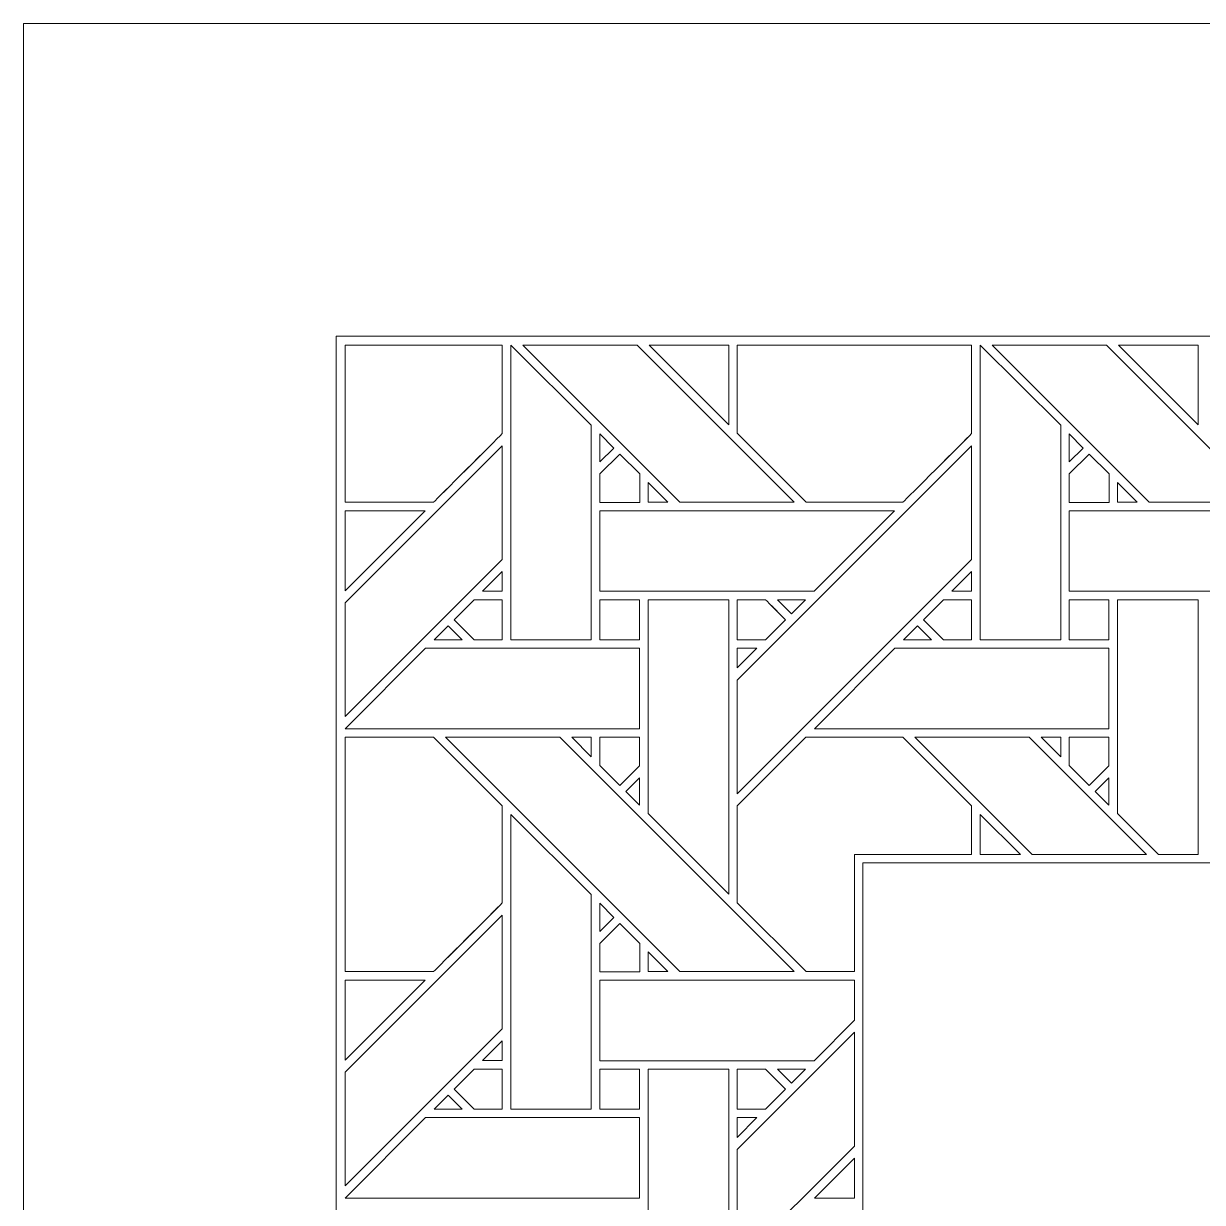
# Model space of a CAD drawing. Header units: inches. Extents: x 7.4 to 17.4, y 4.1 to 14.1.
# Drawn here: x 7.383 to 9.766, y 11.712 to 14.095 of the extents above; entities that cross this region are included whole.
import ezdxf

# ---------------------------------------------------------------- set-up
doc = ezdxf.new("R2010")
doc.units = ezdxf.units.IN
doc.header["$MEASUREMENT"] = 0
doc.layers.add('Design', color=7, linetype='Continuous', lineweight=0)

msp = doc.modelspace()

# ---------------------------------------------------------------- linework, layer by layer
at = {"layer": 'Design'}
for points, knots in [([(7.3829, 14.0948), (7.3829, 14.0948), (7.3829, 4.0948), (7.3829, 4.0948), (7.3829, 4.0948), (17.3829, 4.0948), (17.3829, 4.0948), (17.3829, 4.0948), (17.3829, 14.0948), (17.3829, 14.0948), (17.3829, 14.0948), (7.3829, 14.0948), (7.3829, 14.0948)], [0, 0, 0, 0, 1, 1, 1, 2, 2, 2, 3, 3, 3, 4, 4, 4, 4]), ([(8.0149, 13.4627), (8.0149, 13.4627), (8.0149, 4.7268), (8.0149, 4.7268), (8.0149, 4.7268), (16.7508, 4.7268), (16.7508, 4.7268), (16.7508, 4.7268), (16.7508, 13.4627), (16.7508, 13.4627), (16.7508, 13.4627), (8.0149, 13.4627), (8.0149, 13.4627)], [0, 0, 0, 0, 1, 1, 1, 2, 2, 2, 3, 3, 3, 4, 4, 4, 4]), ([(8.0329, 13.4448), (8.0329, 13.4448), (8.3504, 13.4448), (8.3504, 13.4448), (8.3504, 13.4448), (8.3504, 13.2661), (8.3504, 13.2661), (8.3326, 13.2481), (8.2207, 13.1364), (8.2117, 13.1274), (8.2117, 13.1274), (8.0329, 13.1274), (8.0329, 13.1274), (8.0329, 13.1274), (8.0329, 13.4448), (8.0329, 13.4448)], [0, 0, 0, 0, 1, 1, 1, 2, 2, 2, 3, 3, 3, 4, 4, 4, 5, 5, 5, 5]), ([(8.0329, 13.4448), (8.0329, 13.4448), (8.3504, 13.4448), (8.3504, 13.4448), (8.3504, 13.4448), (8.3504, 13.2661), (8.3504, 13.2661), (8.3327, 13.2482), (8.2207, 13.1365), (8.2117, 13.1274), (8.2117, 13.1274), (8.0329, 13.1274), (8.0329, 13.1274), (8.0329, 13.1274), (8.0329, 13.4448), (8.0329, 13.4448)], [0, 0, 0, 0, 1, 1, 1, 2, 2, 2, 3, 3, 3, 4, 4, 4, 5, 5, 5, 5]), ([(8.3676, 13.4448), (8.3676, 13.4448), (8.368, 13.4448), (8.368, 13.4448), (8.368, 13.4448), (8.5303, 13.283), (8.5303, 13.283), (8.5303, 13.283), (8.5303, 12.8493), (8.5303, 12.8493), (8.5303, 12.8493), (8.3676, 12.8493), (8.3676, 12.8493), (8.3676, 12.8493), (8.3676, 13.4448), (8.3676, 13.4448)], [0, 0, 0, 0, 1, 1, 1, 2, 2, 2, 3, 3, 3, 4, 4, 4, 5, 5, 5, 5]), ([(8.623, 13.4448), (8.623, 13.4448), (8.9405, 13.1273), (8.9405, 13.1273), (8.9405, 13.1273), (8.7095, 13.1273), (8.7095, 13.1273), (8.7095, 13.1273), (8.3921, 13.4448), (8.3921, 13.4448), (8.3921, 13.4448), (8.623, 13.4448), (8.623, 13.4448)], [0, 0, 0, 0, 1, 1, 1, 2, 2, 2, 3, 3, 3, 4, 4, 4, 4]), ([(8.8083, 13.4448), (8.8083, 13.4448), (8.8083, 13.2837), (8.8083, 13.2837), (8.8083, 13.2837), (8.6473, 13.4448), (8.6473, 13.4448), (8.6473, 13.4448), (8.8083, 13.4448), (8.8083, 13.4448)], [0, 0, 0, 0, 1, 1, 1, 2, 2, 2, 3, 3, 3, 3]), ([(8.8255, 13.4448), (8.8255, 13.4448), (9.2991, 13.4448), (9.2991, 13.4448), (9.2991, 13.4448), (9.2991, 13.2661), (9.2991, 13.2661), (9.2813, 13.2481), (9.1694, 13.1364), (9.1604, 13.1274), (9.1604, 13.1274), (8.9647, 13.1274), (8.9647, 13.1274), (8.9647, 13.1274), (8.8255, 13.2666), (8.8255, 13.2666), (8.8255, 13.2666), (8.8255, 13.4448), (8.8255, 13.4448)], [0, 0, 0, 0, 1, 1, 1, 2, 2, 2, 3, 3, 3, 4, 4, 4, 5, 5, 5, 6, 6, 6, 6]), ([(8.8255, 13.4448), (8.8255, 13.4448), (9.2991, 13.4448), (9.2991, 13.4448), (9.2991, 13.4448), (9.2991, 13.2661), (9.2991, 13.2661), (9.2815, 13.2483), (9.1695, 13.1365), (9.1604, 13.1274), (9.1604, 13.1274), (8.9647, 13.1274), (8.9647, 13.1274), (8.9647, 13.1274), (8.8255, 13.2666), (8.8255, 13.2666), (8.8255, 13.2666), (8.8255, 13.4448), (8.8255, 13.4448)], [0, 0, 0, 0, 1, 1, 1, 2, 2, 2, 3, 3, 3, 4, 4, 4, 5, 5, 5, 6, 6, 6, 6]), ([(9.3163, 13.4448), (9.3163, 13.4448), (9.3167, 13.4448), (9.3167, 13.4448), (9.3167, 13.4448), (9.4791, 13.283), (9.4791, 13.283), (9.4791, 13.283), (9.4791, 12.8493), (9.4791, 12.8493), (9.4791, 12.8493), (9.3163, 12.8493), (9.3163, 12.8493), (9.3163, 12.8493), (9.3163, 13.4448), (9.3163, 13.4448)], [0, 0, 0, 0, 1, 1, 1, 2, 2, 2, 3, 3, 3, 4, 4, 4, 5, 5, 5, 5]), ([(9.5718, 13.4448), (9.5718, 13.4448), (9.8892, 13.1273), (9.8892, 13.1273), (9.8892, 13.1273), (9.6582, 13.1273), (9.6582, 13.1273), (9.6582, 13.1273), (9.3408, 13.4448), (9.3408, 13.4448), (9.3408, 13.4448), (9.5718, 13.4448), (9.5718, 13.4448)], [0, 0, 0, 0, 1, 1, 1, 2, 2, 2, 3, 3, 3, 4, 4, 4, 4]), ([(9.7571, 13.4448), (9.7571, 13.4448), (9.7571, 13.2837), (9.7571, 13.2837), (9.7571, 13.2837), (9.596, 13.4448), (9.596, 13.4448), (9.596, 13.4448), (9.7571, 13.4448), (9.7571, 13.4448)], [0, 0, 0, 0, 1, 1, 1, 2, 2, 2, 3, 3, 3, 3]), ([(8.5476, 13.2088), (8.5476, 13.2088), (8.5476, 13.2655), (8.5476, 13.2655), (8.5476, 13.2655), (8.5758, 13.2369), (8.5758, 13.2369), (8.5758, 13.2369), (8.5476, 13.2088), (8.5476, 13.2088)], [0, 0, 0, 0, 1, 1, 1, 2, 2, 2, 3, 3, 3, 3]), ([(9.4964, 13.2088), (9.4964, 13.2088), (9.4964, 13.2655), (9.4964, 13.2655), (9.4964, 13.2655), (9.5246, 13.2369), (9.5246, 13.2369), (9.5246, 13.2369), (9.4964, 13.2088), (9.4964, 13.2088)], [0, 0, 0, 0, 1, 1, 1, 2, 2, 2, 3, 3, 3, 3]), ([(8.0329, 12.9241), (8.0329, 12.9241), (8.3504, 13.2416), (8.3504, 13.2416), (8.3504, 13.2416), (8.3504, 13.0116), (8.3504, 13.0116), (8.3504, 13.0116), (8.0329, 12.694), (8.0329, 12.694), (8.0329, 12.694), (8.0329, 12.9241), (8.0329, 12.9241)], [0, 0, 0, 0, 1, 1, 1, 2, 2, 2, 3, 3, 3, 4, 4, 4, 4]), ([(8.6282, 13.1271), (8.6282, 13.1271), (8.5476, 13.1271), (8.5476, 13.1271), (8.5476, 13.1271), (8.5476, 13.1844), (8.5476, 13.1844), (8.5476, 13.1844), (8.5879, 13.2247), (8.5879, 13.2247), (8.5879, 13.2247), (8.6282, 13.1844), (8.6282, 13.1844), (8.6282, 13.1844), (8.6282, 13.1271), (8.6282, 13.1271)], [0, 0, 0, 0, 1, 1, 1, 2, 2, 2, 3, 3, 3, 4, 4, 4, 5, 5, 5, 5]), ([(8.5879, 13.2247), (8.5879, 13.2247), (8.6282, 13.1844), (8.6282, 13.1844), (8.6282, 13.1844), (8.6282, 13.1271), (8.6282, 13.1271), (8.6282, 13.1271), (8.5476, 13.1271), (8.5476, 13.1271), (8.5476, 13.1271), (8.5476, 13.1844), (8.5476, 13.1844), (8.5476, 13.1844), (8.5879, 13.2247), (8.5879, 13.2247)], [0, 0, 0, 0, 1, 1, 1, 2, 2, 2, 3, 3, 3, 4, 4, 4, 5, 5, 5, 5]), ([(9.2992, 13.0116), (9.2992, 13.0116), (8.8255, 12.5379), (8.8255, 12.5379), (8.8255, 12.5379), (8.8255, 12.768), (8.8255, 12.768), (8.8255, 12.768), (9.2992, 13.2416), (9.2992, 13.2416), (9.2992, 13.2416), (9.2992, 13.0116), (9.2992, 13.0116)], [0, 0, 0, 0, 1, 1, 1, 2, 2, 2, 3, 3, 3, 4, 4, 4, 4]), ([(9.4963, 13.1844), (9.4963, 13.1844), (9.5367, 13.2247), (9.5367, 13.2247), (9.5367, 13.2247), (9.577, 13.1844), (9.577, 13.1844), (9.577, 13.1844), (9.577, 13.1271), (9.577, 13.1271), (9.577, 13.1271), (9.4963, 13.1271), (9.4963, 13.1271), (9.4963, 13.1271), (9.4963, 13.1844), (9.4963, 13.1844)], [0, 0, 0, 0, 1, 1, 1, 2, 2, 2, 3, 3, 3, 4, 4, 4, 5, 5, 5, 5]), ([(9.5367, 13.2247), (9.5367, 13.2247), (9.577, 13.1844), (9.577, 13.1844), (9.577, 13.1844), (9.577, 13.1271), (9.577, 13.1271), (9.577, 13.1271), (9.4963, 13.1271), (9.4963, 13.1271), (9.4963, 13.1271), (9.4963, 13.1844), (9.4963, 13.1844), (9.4963, 13.1844), (9.5367, 13.2247), (9.5367, 13.2247)], [0, 0, 0, 0, 1, 1, 1, 2, 2, 2, 3, 3, 3, 4, 4, 4, 5, 5, 5, 5]), ([(8.6455, 13.1273), (8.6455, 13.1273), (8.6455, 13.1671), (8.6455, 13.1671), (8.6455, 13.1671), (8.6853, 13.1273), (8.6853, 13.1273), (8.6853, 13.1273), (8.6455, 13.1273), (8.6455, 13.1273)], [0, 0, 0, 0, 1, 1, 1, 2, 2, 2, 3, 3, 3, 3]), ([(9.5943, 13.1273), (9.5943, 13.1273), (9.5943, 13.1671), (9.5943, 13.1671), (9.5943, 13.1671), (9.634, 13.1273), (9.634, 13.1273), (9.634, 13.1273), (9.5943, 13.1273), (9.5943, 13.1273)], [0, 0, 0, 0, 1, 1, 1, 2, 2, 2, 3, 3, 3, 3]), ([(8.0329, 13.1101), (8.0329, 13.1101), (8.1946, 13.1101), (8.1946, 13.1101), (8.1946, 13.1101), (8.0329, 12.9483), (8.0329, 12.9483), (8.0329, 12.9483), (8.0329, 13.1101), (8.0329, 13.1101)], [0, 0, 0, 0, 1, 1, 1, 2, 2, 2, 3, 3, 3, 3]), ([(8.5476, 12.9474), (8.5476, 12.9474), (8.5476, 13.1101), (8.5476, 13.1101), (8.5476, 13.1101), (9.1433, 13.1101), (9.1433, 13.1101), (9.1433, 13.1101), (8.9806, 12.9474), (8.9806, 12.9474), (8.9806, 12.9474), (8.5476, 12.9474), (8.5476, 12.9474)], [0, 0, 0, 0, 1, 1, 1, 2, 2, 2, 3, 3, 3, 4, 4, 4, 4]), ([(10.0921, 13.1101), (10.0921, 13.1101), (9.9293, 12.9474), (9.9293, 12.9474), (9.9293, 12.9474), (9.4964, 12.9474), (9.4964, 12.9474), (9.4964, 12.9474), (9.4964, 13.1101), (9.4964, 13.1101), (9.4964, 13.1101), (10.0921, 13.1101), (10.0921, 13.1101)], [0, 0, 0, 0, 1, 1, 1, 2, 2, 2, 3, 3, 3, 4, 4, 4, 4]), ([(8.3107, 12.9474), (8.3107, 12.9474), (8.3504, 12.9872), (8.3504, 12.9872), (8.3504, 12.9872), (8.3504, 12.9474), (8.3504, 12.9474), (8.3504, 12.9474), (8.3107, 12.9474), (8.3107, 12.9474)], [0, 0, 0, 0, 1, 1, 1, 2, 2, 2, 3, 3, 3, 3]), ([(9.2992, 12.9474), (9.2992, 12.9474), (9.2594, 12.9474), (9.2594, 12.9474), (9.2594, 12.9474), (9.2992, 12.9872), (9.2992, 12.9872), (9.2992, 12.9872), (9.2992, 12.9474), (9.2992, 12.9474)], [0, 0, 0, 0, 1, 1, 1, 2, 2, 2, 3, 3, 3, 3]), ([(8.3504, 12.8494), (8.3504, 12.8494), (8.2933, 12.8494), (8.2933, 12.8494), (8.2933, 12.8494), (8.2529, 12.8897), (8.2529, 12.8897), (8.2529, 12.8897), (8.2933, 12.9302), (8.2933, 12.9302), (8.2933, 12.9302), (8.3504, 12.9302), (8.3504, 12.9302), (8.3504, 12.9302), (8.3504, 12.8494), (8.3504, 12.8494)], [0, 0, 0, 0, 1, 1, 1, 2, 2, 2, 3, 3, 3, 4, 4, 4, 5, 5, 5, 5]), ([(8.2529, 12.8897), (8.2529, 12.8897), (8.2933, 12.9302), (8.2933, 12.9302), (8.2933, 12.9302), (8.3504, 12.9302), (8.3504, 12.9302), (8.3504, 12.9302), (8.3504, 12.8494), (8.3504, 12.8494), (8.3504, 12.8494), (8.2933, 12.8494), (8.2933, 12.8494), (8.2933, 12.8494), (8.2529, 12.8897), (8.2529, 12.8897)], [0, 0, 0, 0, 1, 1, 1, 2, 2, 2, 3, 3, 3, 4, 4, 4, 5, 5, 5, 5]), ([(8.5476, 12.8494), (8.5476, 12.8494), (8.5476, 12.9301), (8.5476, 12.9301), (8.5476, 12.9301), (8.6278, 12.9301), (8.6278, 12.9301), (8.6278, 12.9301), (8.6278, 12.8494), (8.6278, 12.8494), (8.6278, 12.8494), (8.5476, 12.8494), (8.5476, 12.8494)], [0, 0, 0, 0, 1, 1, 1, 2, 2, 2, 3, 3, 3, 4, 4, 4, 4]), ([(8.5476, 12.9301), (8.5476, 12.9301), (8.6278, 12.9301), (8.6278, 12.9301), (8.6278, 12.9301), (8.6278, 12.8494), (8.6278, 12.8494), (8.6278, 12.8494), (8.5476, 12.8494), (8.5476, 12.8494), (8.5476, 12.8494), (8.5476, 12.9301), (8.5476, 12.9301)], [0, 0, 0, 0, 1, 1, 1, 2, 2, 2, 3, 3, 3, 4, 4, 4, 4]), ([(8.6454, 12.9301), (8.6454, 12.9301), (8.8083, 12.9301), (8.8083, 12.9301), (8.8083, 12.9301), (8.8083, 12.335), (8.8083, 12.335), (8.8083, 12.335), (8.6454, 12.4979), (8.6454, 12.4979), (8.6454, 12.4979), (8.6454, 12.9301), (8.6454, 12.9301)], [0, 0, 0, 0, 1, 1, 1, 2, 2, 2, 3, 3, 3, 4, 4, 4, 4]), ([(8.8255, 12.9301), (8.8255, 12.9301), (8.8825, 12.9301), (8.8825, 12.9301), (8.8877, 12.925), (8.9184, 12.8942), (8.9228, 12.8898), (8.9228, 12.8898), (8.8824, 12.8494), (8.8824, 12.8494), (8.8824, 12.8494), (8.8255, 12.8494), (8.8255, 12.8494), (8.8255, 12.8494), (8.8255, 12.9301), (8.8255, 12.9301)], [0, 0, 0, 0, 1, 1, 1, 2, 2, 2, 3, 3, 3, 4, 4, 4, 5, 5, 5, 5]), ([(8.8255, 12.8494), (8.8255, 12.8494), (8.8255, 12.9301), (8.8255, 12.9301), (8.8255, 12.9301), (8.8825, 12.9301), (8.8825, 12.9301), (8.8878, 12.9249), (8.9186, 12.8941), (8.9228, 12.8898), (8.9228, 12.8898), (8.8824, 12.8494), (8.8824, 12.8494), (8.8824, 12.8494), (8.8255, 12.8494), (8.8255, 12.8494)], [0, 0, 0, 0, 1, 1, 1, 2, 2, 2, 3, 3, 3, 4, 4, 4, 5, 5, 5, 5]), ([(8.9069, 12.9301), (8.9069, 12.9301), (8.9634, 12.9301), (8.9634, 12.9301), (8.9634, 12.9301), (8.9351, 12.9019), (8.9351, 12.9019), (8.9351, 12.9019), (8.9069, 12.9301), (8.9069, 12.9301)], [0, 0, 0, 0, 1, 1, 1, 2, 2, 2, 3, 3, 3, 3]), ([(9.2991, 12.8494), (9.2991, 12.8494), (9.242, 12.8494), (9.242, 12.8494), (9.242, 12.8494), (9.2017, 12.8897), (9.2017, 12.8897), (9.2017, 12.8897), (9.2421, 12.9302), (9.2421, 12.9302), (9.2421, 12.9302), (9.2991, 12.9302), (9.2991, 12.9302), (9.2991, 12.9302), (9.2991, 12.8494), (9.2991, 12.8494)], [0, 0, 0, 0, 1, 1, 1, 2, 2, 2, 3, 3, 3, 4, 4, 4, 5, 5, 5, 5]), ([(9.2017, 12.8897), (9.2017, 12.8897), (9.2421, 12.9302), (9.2421, 12.9302), (9.2421, 12.9302), (9.2991, 12.9302), (9.2991, 12.9302), (9.2991, 12.9302), (9.2991, 12.8494), (9.2991, 12.8494), (9.2991, 12.8494), (9.242, 12.8494), (9.242, 12.8494), (9.242, 12.8494), (9.2017, 12.8897), (9.2017, 12.8897)], [0, 0, 0, 0, 1, 1, 1, 2, 2, 2, 3, 3, 3, 4, 4, 4, 5, 5, 5, 5]), ([(9.4963, 12.9301), (9.4963, 12.9301), (9.5766, 12.9301), (9.5766, 12.9301), (9.5766, 12.9301), (9.5766, 12.8494), (9.5766, 12.8494), (9.5766, 12.8494), (9.4963, 12.8494), (9.4963, 12.8494), (9.4963, 12.8494), (9.4963, 12.9301), (9.4963, 12.9301)], [0, 0, 0, 0, 1, 1, 1, 2, 2, 2, 3, 3, 3, 4, 4, 4, 4]), ([(9.5766, 12.9301), (9.5766, 12.9301), (9.5766, 12.8494), (9.5766, 12.8494), (9.5766, 12.8494), (9.4963, 12.8494), (9.4963, 12.8494), (9.4963, 12.8494), (9.4963, 12.9301), (9.4963, 12.9301), (9.4963, 12.9301), (9.5766, 12.9301), (9.5766, 12.9301)], [0, 0, 0, 0, 1, 1, 1, 2, 2, 2, 3, 3, 3, 4, 4, 4, 4]), ([(9.7571, 12.4153), (9.7571, 12.4153), (9.6767, 12.4153), (9.6767, 12.4153), (9.6767, 12.4153), (9.5942, 12.4979), (9.5942, 12.4979), (9.5942, 12.4979), (9.5942, 12.9301), (9.5942, 12.9301), (9.5942, 12.9301), (9.7571, 12.9301), (9.7571, 12.9301), (9.7571, 12.9301), (9.7571, 12.4153), (9.7571, 12.4153)], [0, 0, 0, 0, 1, 1, 1, 2, 2, 2, 3, 3, 3, 4, 4, 4, 5, 5, 5, 5]), ([(8.2691, 12.8493), (8.2691, 12.8493), (8.2126, 12.8493), (8.2126, 12.8493), (8.2126, 12.8493), (8.2408, 12.8776), (8.2408, 12.8776), (8.2408, 12.8776), (8.2691, 12.8493), (8.2691, 12.8493)], [0, 0, 0, 0, 1, 1, 1, 2, 2, 2, 3, 3, 3, 3]), ([(9.2178, 12.8493), (9.2178, 12.8493), (9.1613, 12.8493), (9.1613, 12.8493), (9.1613, 12.8493), (9.1896, 12.8776), (9.1896, 12.8776), (9.1896, 12.8776), (9.2178, 12.8493), (9.2178, 12.8493)], [0, 0, 0, 0, 1, 1, 1, 2, 2, 2, 3, 3, 3, 3]), ([(8.0329, 12.6696), (8.0329, 12.6696), (8.1954, 12.8322), (8.1954, 12.8322), (8.1954, 12.8322), (8.6279, 12.8322), (8.6279, 12.8322), (8.6279, 12.8322), (8.6279, 12.6694), (8.6279, 12.6694), (8.6279, 12.6694), (8.0329, 12.6694), (8.0329, 12.6694), (8.0329, 12.6694), (8.0329, 12.6696), (8.0329, 12.6696)], [0, 0, 0, 0, 1, 1, 1, 2, 2, 2, 3, 3, 3, 4, 4, 4, 5, 5, 5, 5]), ([(8.8653, 12.8322), (8.8653, 12.8322), (8.8255, 12.7924), (8.8255, 12.7924), (8.8255, 12.7924), (8.8255, 12.8322), (8.8255, 12.8322), (8.8255, 12.8322), (8.8653, 12.8322), (8.8653, 12.8322)], [0, 0, 0, 0, 1, 1, 1, 2, 2, 2, 3, 3, 3, 3]), ([(9.5766, 12.8322), (9.5766, 12.8322), (9.5766, 12.6694), (9.5766, 12.6694), (9.5766, 12.6694), (8.9813, 12.6694), (8.9813, 12.6694), (8.9813, 12.6694), (9.1442, 12.8322), (9.1442, 12.8322), (9.1442, 12.8322), (9.5766, 12.8322), (9.5766, 12.8322)], [0, 0, 0, 0, 1, 1, 1, 2, 2, 2, 3, 3, 3, 4, 4, 4, 4]), ([(8.0329, 12.6523), (8.0329, 12.6523), (8.2116, 12.6523), (8.2116, 12.6523), (8.2116, 12.6523), (8.3504, 12.5135), (8.3504, 12.5135), (8.3504, 12.5135), (8.3504, 12.3173), (8.3504, 12.3173), (8.3326, 12.2994), (8.2207, 12.1876), (8.2117, 12.1786), (8.2117, 12.1786), (8.0329, 12.1786), (8.0329, 12.1786), (8.0329, 12.1786), (8.0329, 12.6523), (8.0329, 12.6523)], [0, 0, 0, 0, 1, 1, 1, 2, 2, 2, 3, 3, 3, 4, 4, 4, 5, 5, 5, 6, 6, 6, 6]), ([(8.0329, 12.6523), (8.0329, 12.6523), (8.2116, 12.6523), (8.2116, 12.6523), (8.2116, 12.6523), (8.3504, 12.5135), (8.3504, 12.5135), (8.3504, 12.5135), (8.3504, 12.3173), (8.3504, 12.3173), (8.3322, 12.299), (8.2204, 12.1874), (8.2117, 12.1786), (8.2117, 12.1786), (8.0329, 12.1786), (8.0329, 12.1786), (8.0329, 12.1786), (8.0329, 12.6523), (8.0329, 12.6523)], [0, 0, 0, 0, 1, 1, 1, 2, 2, 2, 3, 3, 3, 4, 4, 4, 5, 5, 5, 6, 6, 6, 6]), ([(8.2359, 12.6522), (8.2359, 12.6522), (8.4668, 12.6522), (8.4668, 12.6522), (8.4668, 12.6522), (8.9405, 12.1786), (8.9405, 12.1786), (8.9405, 12.1786), (8.7095, 12.1786), (8.7095, 12.1786), (8.7095, 12.1786), (8.2359, 12.6522), (8.2359, 12.6522)], [0, 0, 0, 0, 1, 1, 1, 2, 2, 2, 3, 3, 3, 4, 4, 4, 4]), ([(8.491, 12.6522), (8.491, 12.6522), (8.5304, 12.6522), (8.5304, 12.6522), (8.5304, 12.6522), (8.5304, 12.6124), (8.5304, 12.6124), (8.5304, 12.6124), (8.491, 12.6522), (8.491, 12.6522)], [0, 0, 0, 0, 1, 1, 1, 2, 2, 2, 3, 3, 3, 3]), ([(8.5476, 12.6523), (8.5476, 12.6523), (8.6278, 12.6523), (8.6278, 12.6523), (8.6278, 12.6523), (8.6278, 12.5947), (8.6278, 12.5947), (8.6278, 12.5947), (8.5879, 12.5547), (8.5879, 12.5547), (8.5879, 12.5547), (8.5476, 12.5951), (8.5476, 12.5951), (8.5476, 12.5951), (8.5476, 12.6523), (8.5476, 12.6523)], [0, 0, 0, 0, 1, 1, 1, 2, 2, 2, 3, 3, 3, 4, 4, 4, 5, 5, 5, 5]), ([(8.6278, 12.5947), (8.6278, 12.5947), (8.5879, 12.5547), (8.5879, 12.5547), (8.5879, 12.5547), (8.5476, 12.5951), (8.5476, 12.5951), (8.5476, 12.5951), (8.5476, 12.6523), (8.5476, 12.6523), (8.5476, 12.6523), (8.6278, 12.6523), (8.6278, 12.6523), (8.6278, 12.6523), (8.6278, 12.5947), (8.6278, 12.5947)], [0, 0, 0, 0, 1, 1, 1, 2, 2, 2, 3, 3, 3, 4, 4, 4, 5, 5, 5, 5]), ([(8.8255, 12.5135), (8.8255, 12.5135), (8.9642, 12.6523), (8.9642, 12.6523), (8.9642, 12.6523), (9.1604, 12.6523), (9.1604, 12.6523), (9.1604, 12.6523), (9.2991, 12.5135), (9.2991, 12.5135), (9.2991, 12.5135), (9.2991, 12.4153), (9.2991, 12.4153), (9.2991, 12.4153), (9.0623, 12.4153), (9.0623, 12.4153), (9.0623, 12.4153), (9.0623, 12.1786), (9.0623, 12.1786), (9.0623, 12.1786), (8.9647, 12.1786), (8.9647, 12.1786), (8.9647, 12.1786), (8.8255, 12.3179), (8.8255, 12.3179), (8.8255, 12.3179), (8.8255, 12.5135), (8.8255, 12.5135)], [0, 0, 0, 0, 1, 1, 1, 2, 2, 2, 3, 3, 3, 4, 4, 4, 5, 5, 5, 6, 6, 6, 7, 7, 7, 8, 8, 8, 9, 9, 9, 9]), ([(9.1604, 12.6523), (9.1604, 12.6523), (9.2991, 12.5135), (9.2991, 12.5135), (9.2991, 12.5135), (9.2991, 12.4153), (9.2991, 12.4153), (9.2991, 12.4153), (9.0623, 12.4153), (9.0623, 12.4153), (9.0623, 12.4153), (9.0623, 12.1786), (9.0623, 12.1786), (9.0623, 12.1786), (8.9647, 12.1786), (8.9647, 12.1786), (8.9647, 12.1786), (8.8255, 12.3179), (8.8255, 12.3179), (8.8255, 12.3179), (8.8255, 12.5135), (8.8255, 12.5135), (8.8255, 12.5135), (8.9642, 12.6523), (8.9642, 12.6523), (8.9642, 12.6523), (9.1604, 12.6523), (9.1604, 12.6523)], [0, 0, 0, 0, 1, 1, 1, 2, 2, 2, 3, 3, 3, 4, 4, 4, 5, 5, 5, 6, 6, 6, 7, 7, 7, 8, 8, 8, 9, 9, 9, 9]), ([(9.6525, 12.4153), (9.6525, 12.4153), (9.4215, 12.4153), (9.4215, 12.4153), (9.4215, 12.4153), (9.1846, 12.6522), (9.1846, 12.6522), (9.1846, 12.6522), (9.4156, 12.6522), (9.4156, 12.6522), (9.4156, 12.6522), (9.6525, 12.4153), (9.6525, 12.4153)], [0, 0, 0, 0, 1, 1, 1, 2, 2, 2, 3, 3, 3, 4, 4, 4, 4]), ([(9.4397, 12.6522), (9.4397, 12.6522), (9.4791, 12.6522), (9.4791, 12.6522), (9.4791, 12.6522), (9.4791, 12.6124), (9.4791, 12.6124), (9.4791, 12.6124), (9.4397, 12.6522), (9.4397, 12.6522)], [0, 0, 0, 0, 1, 1, 1, 2, 2, 2, 3, 3, 3, 3]), ([(9.4963, 12.6523), (9.4963, 12.6523), (9.5766, 12.6523), (9.5766, 12.6523), (9.5766, 12.6523), (9.5766, 12.5947), (9.5766, 12.5947), (9.5766, 12.5947), (9.5366, 12.5547), (9.5366, 12.5547), (9.5366, 12.5547), (9.4963, 12.5951), (9.4963, 12.5951), (9.4963, 12.5951), (9.4963, 12.6523), (9.4963, 12.6523)], [0, 0, 0, 0, 1, 1, 1, 2, 2, 2, 3, 3, 3, 4, 4, 4, 5, 5, 5, 5]), ([(9.5766, 12.5947), (9.5766, 12.5947), (9.5366, 12.5547), (9.5366, 12.5547), (9.5366, 12.5547), (9.4963, 12.5951), (9.4963, 12.5951), (9.4963, 12.5951), (9.4963, 12.6523), (9.4963, 12.6523), (9.4963, 12.6523), (9.5766, 12.6523), (9.5766, 12.6523), (9.5766, 12.6523), (9.5766, 12.5947), (9.5766, 12.5947)], [0, 0, 0, 0, 1, 1, 1, 2, 2, 2, 3, 3, 3, 4, 4, 4, 5, 5, 5, 5]), ([(8.6279, 12.5704), (8.6279, 12.5704), (8.6279, 12.5152), (8.6279, 12.5152), (8.6279, 12.5152), (8.6001, 12.5426), (8.6001, 12.5426), (8.6001, 12.5426), (8.6279, 12.5704), (8.6279, 12.5704)], [0, 0, 0, 0, 1, 1, 1, 2, 2, 2, 3, 3, 3, 3]), ([(9.5766, 12.5704), (9.5766, 12.5704), (9.5766, 12.5152), (9.5766, 12.5152), (9.5766, 12.5152), (9.5488, 12.5426), (9.5488, 12.5426), (9.5488, 12.5426), (9.5766, 12.5704), (9.5766, 12.5704)], [0, 0, 0, 0, 1, 1, 1, 2, 2, 2, 3, 3, 3, 3]), ([(8.5303, 12.3343), (8.5303, 12.3343), (8.5303, 11.9006), (8.5303, 11.9006), (8.5303, 11.9006), (8.3676, 11.9006), (8.3676, 11.9006), (8.3676, 11.9006), (8.3676, 12.4964), (8.3676, 12.4964), (8.3676, 12.4964), (8.5303, 12.3343), (8.5303, 12.3343)], [0, 0, 0, 0, 1, 1, 1, 2, 2, 2, 3, 3, 3, 4, 4, 4, 4]), ([(9.3163, 12.4964), (9.3163, 12.4964), (9.3977, 12.4153), (9.3977, 12.4153), (9.3977, 12.4153), (9.3163, 12.4153), (9.3163, 12.4153), (9.3163, 12.4153), (9.3163, 12.4964), (9.3163, 12.4964)], [0, 0, 0, 0, 1, 1, 1, 2, 2, 2, 3, 3, 3, 3]), ([(9.079, 5.7909), (9.079, 5.7909), (9.079, 12.3986), (9.079, 12.3986), (9.079, 12.3986), (15.6867, 12.3986), (15.6867, 12.3986), (15.6867, 12.3986), (15.6867, 5.7909), (15.6867, 5.7909), (15.6867, 5.7909), (9.079, 5.7909), (9.079, 5.7909)], [0, 0, 0, 0, 1, 1, 1, 2, 2, 2, 3, 3, 3, 4, 4, 4, 4]), ([(8.5758, 12.2882), (8.5758, 12.2882), (8.5476, 12.26), (8.5476, 12.26), (8.5476, 12.26), (8.5476, 12.3168), (8.5476, 12.3168), (8.5476, 12.3168), (8.5758, 12.2882), (8.5758, 12.2882)], [0, 0, 0, 0, 1, 1, 1, 2, 2, 2, 3, 3, 3, 3]), ([(8.0329, 11.9753), (8.0329, 11.9753), (8.3504, 12.2929), (8.3504, 12.2929), (8.3504, 12.2929), (8.3504, 12.0628), (8.3504, 12.0628), (8.3504, 12.0628), (8.0329, 11.7453), (8.0329, 11.7453), (8.0329, 11.7453), (8.0329, 11.9753), (8.0329, 11.9753)], [0, 0, 0, 0, 1, 1, 1, 2, 2, 2, 3, 3, 3, 4, 4, 4, 4]), ([(8.6282, 12.1784), (8.6282, 12.1784), (8.5476, 12.1784), (8.5476, 12.1784), (8.5476, 12.1784), (8.5476, 12.2357), (8.5476, 12.2357), (8.5476, 12.2357), (8.5879, 12.276), (8.5879, 12.276), (8.5879, 12.276), (8.6282, 12.2357), (8.6282, 12.2357), (8.6282, 12.2357), (8.6282, 12.1784), (8.6282, 12.1784)], [0, 0, 0, 0, 1, 1, 1, 2, 2, 2, 3, 3, 3, 4, 4, 4, 5, 5, 5, 5]), ([(8.5476, 12.2357), (8.5476, 12.2357), (8.5879, 12.276), (8.5879, 12.276), (8.5879, 12.276), (8.6282, 12.2357), (8.6282, 12.2357), (8.6282, 12.2357), (8.6282, 12.1784), (8.6282, 12.1784), (8.6282, 12.1784), (8.5476, 12.1784), (8.5476, 12.1784), (8.5476, 12.1784), (8.5476, 12.2357), (8.5476, 12.2357)], [0, 0, 0, 0, 1, 1, 1, 2, 2, 2, 3, 3, 3, 4, 4, 4, 5, 5, 5, 5]), ([(8.6853, 12.1786), (8.6853, 12.1786), (8.6455, 12.1786), (8.6455, 12.1786), (8.6455, 12.1786), (8.6455, 12.2184), (8.6455, 12.2184), (8.6455, 12.2184), (8.6853, 12.1786), (8.6853, 12.1786)], [0, 0, 0, 0, 1, 1, 1, 2, 2, 2, 3, 3, 3, 3]), ([(8.0329, 12.1613), (8.0329, 12.1613), (8.1946, 12.1613), (8.1946, 12.1613), (8.1946, 12.1613), (8.0329, 11.9996), (8.0329, 11.9996), (8.0329, 11.9996), (8.0329, 12.1613), (8.0329, 12.1613)], [0, 0, 0, 0, 1, 1, 1, 2, 2, 2, 3, 3, 3, 3]), ([(8.5476, 11.9986), (8.5476, 11.9986), (8.5476, 12.1613), (8.5476, 12.1613), (8.5476, 12.1613), (9.0623, 12.1613), (9.0623, 12.1613), (9.0623, 12.1613), (9.0623, 12.0803), (9.0623, 12.0803), (9.0623, 12.0803), (8.9806, 11.9986), (8.9806, 11.9986), (8.9806, 11.9986), (8.5476, 11.9986), (8.5476, 11.9986)], [0, 0, 0, 0, 1, 1, 1, 2, 2, 2, 3, 3, 3, 4, 4, 4, 5, 5, 5, 5]), ([(8.3107, 11.9987), (8.3107, 11.9987), (8.3504, 12.0384), (8.3504, 12.0384), (8.3504, 12.0384), (8.3504, 11.9987), (8.3504, 11.9987), (8.3504, 11.9987), (8.3107, 11.9987), (8.3107, 11.9987)], [0, 0, 0, 0, 1, 1, 1, 2, 2, 2, 3, 3, 3, 3]), ([(8.8255, 11.5892), (8.8255, 11.5892), (8.8255, 11.8193), (8.8255, 11.8193), (8.8255, 11.8193), (9.0623, 12.056), (9.0623, 12.056), (9.0623, 12.056), (9.0623, 11.826), (9.0623, 11.826), (9.0623, 11.826), (8.8255, 11.5892), (8.8255, 11.5892)], [0, 0, 0, 0, 1, 1, 1, 2, 2, 2, 3, 3, 3, 4, 4, 4, 4]), ([(8.3504, 11.9006), (8.3504, 11.9006), (8.2933, 11.9006), (8.2933, 11.9006), (8.2933, 11.9006), (8.2529, 11.941), (8.2529, 11.941), (8.2529, 11.941), (8.2934, 11.9814), (8.2934, 11.9814), (8.2934, 11.9814), (8.3504, 11.9814), (8.3504, 11.9814), (8.3504, 11.9814), (8.3504, 11.9006), (8.3504, 11.9006)], [0, 0, 0, 0, 1, 1, 1, 2, 2, 2, 3, 3, 3, 4, 4, 4, 5, 5, 5, 5]), ([(8.2529, 11.941), (8.2529, 11.941), (8.2934, 11.9814), (8.2934, 11.9814), (8.2934, 11.9814), (8.3504, 11.9814), (8.3504, 11.9814), (8.3504, 11.9814), (8.3504, 11.9006), (8.3504, 11.9006), (8.3504, 11.9006), (8.2933, 11.9006), (8.2933, 11.9006), (8.2933, 11.9006), (8.2529, 11.941), (8.2529, 11.941)], [0, 0, 0, 0, 1, 1, 1, 2, 2, 2, 3, 3, 3, 4, 4, 4, 5, 5, 5, 5]), ([(8.5476, 11.9006), (8.5476, 11.9006), (8.5476, 11.9814), (8.5476, 11.9814), (8.5476, 11.9814), (8.6278, 11.9814), (8.6278, 11.9814), (8.6278, 11.9814), (8.6278, 11.9006), (8.6278, 11.9006), (8.6278, 11.9006), (8.5476, 11.9006), (8.5476, 11.9006)], [0, 0, 0, 0, 1, 1, 1, 2, 2, 2, 3, 3, 3, 4, 4, 4, 4]), ([(8.5476, 11.9814), (8.5476, 11.9814), (8.6278, 11.9814), (8.6278, 11.9814), (8.6278, 11.9814), (8.6278, 11.9006), (8.6278, 11.9006), (8.6278, 11.9006), (8.5476, 11.9006), (8.5476, 11.9006), (8.5476, 11.9006), (8.5476, 11.9814), (8.5476, 11.9814)], [0, 0, 0, 0, 1, 1, 1, 2, 2, 2, 3, 3, 3, 4, 4, 4, 4]), ([(8.6454, 11.9814), (8.6454, 11.9814), (8.8083, 11.9814), (8.8083, 11.9814), (8.8083, 11.9814), (8.8083, 11.3863), (8.8083, 11.3863), (8.8083, 11.3863), (8.6454, 11.5492), (8.6454, 11.5492), (8.6454, 11.5492), (8.6454, 11.9814), (8.6454, 11.9814)], [0, 0, 0, 0, 1, 1, 1, 2, 2, 2, 3, 3, 3, 4, 4, 4, 4]), ([(8.8255, 11.9814), (8.8255, 11.9814), (8.8825, 11.9814), (8.8825, 11.9814), (8.8877, 11.9763), (8.9184, 11.9455), (8.9228, 11.9411), (8.9228, 11.9411), (8.8824, 11.9006), (8.8824, 11.9006), (8.8824, 11.9006), (8.8255, 11.9006), (8.8255, 11.9006), (8.8255, 11.9006), (8.8255, 11.9814), (8.8255, 11.9814)], [0, 0, 0, 0, 1, 1, 1, 2, 2, 2, 3, 3, 3, 4, 4, 4, 5, 5, 5, 5]), ([(8.9228, 11.9411), (8.9228, 11.9411), (8.8824, 11.9006), (8.8824, 11.9006), (8.8824, 11.9006), (8.8255, 11.9006), (8.8255, 11.9006), (8.8255, 11.9006), (8.8255, 11.9814), (8.8255, 11.9814), (8.8255, 11.9814), (8.8825, 11.9814), (8.8825, 11.9814), (8.8878, 11.9762), (8.9186, 11.9453), (8.9228, 11.9411)], [0, 0, 0, 0, 1, 1, 1, 2, 2, 2, 3, 3, 3, 4, 4, 4, 5, 5, 5, 5]), ([(8.9351, 11.9532), (8.9351, 11.9532), (8.9069, 11.9814), (8.9069, 11.9814), (8.9069, 11.9814), (8.9634, 11.9814), (8.9634, 11.9814), (8.9634, 11.9814), (8.9351, 11.9532), (8.9351, 11.9532)], [0, 0, 0, 0, 1, 1, 1, 2, 2, 2, 3, 3, 3, 3]), ([(8.2691, 11.9006), (8.2691, 11.9006), (8.2126, 11.9006), (8.2126, 11.9006), (8.2126, 11.9006), (8.2409, 11.9289), (8.2409, 11.9289), (8.2409, 11.9289), (8.2691, 11.9006), (8.2691, 11.9006)], [0, 0, 0, 0, 1, 1, 1, 2, 2, 2, 3, 3, 3, 3]), ([(8.0329, 11.7209), (8.0329, 11.7209), (8.1955, 11.8835), (8.1955, 11.8835), (8.1955, 11.8835), (8.6279, 11.8835), (8.6279, 11.8835), (8.6279, 11.8835), (8.6279, 11.7206), (8.6279, 11.7206), (8.6279, 11.7206), (8.0329, 11.7206), (8.0329, 11.7206), (8.0329, 11.7206), (8.0329, 11.7209), (8.0329, 11.7209)], [0, 0, 0, 0, 1, 1, 1, 2, 2, 2, 3, 3, 3, 4, 4, 4, 5, 5, 5, 5]), ([(8.8255, 11.8436), (8.8255, 11.8436), (8.8255, 11.8835), (8.8255, 11.8835), (8.8255, 11.8835), (8.8653, 11.8835), (8.8653, 11.8835), (8.8653, 11.8835), (8.8255, 11.8436), (8.8255, 11.8436)], [0, 0, 0, 0, 1, 1, 1, 2, 2, 2, 3, 3, 3, 3]), ([(9.0623, 11.8016), (9.0623, 11.8016), (9.0623, 11.7206), (9.0623, 11.7206), (9.0623, 11.7206), (8.9813, 11.7206), (8.9813, 11.7206), (8.9813, 11.7206), (9.0623, 11.8016), (9.0623, 11.8016)], [0, 0, 0, 0, 1, 1, 1, 2, 2, 2, 3, 3, 3, 3])]:
    msp.add_open_spline(points, degree=3, knots=knots, dxfattribs=at)

doc.saveas('drawing.dxf')
